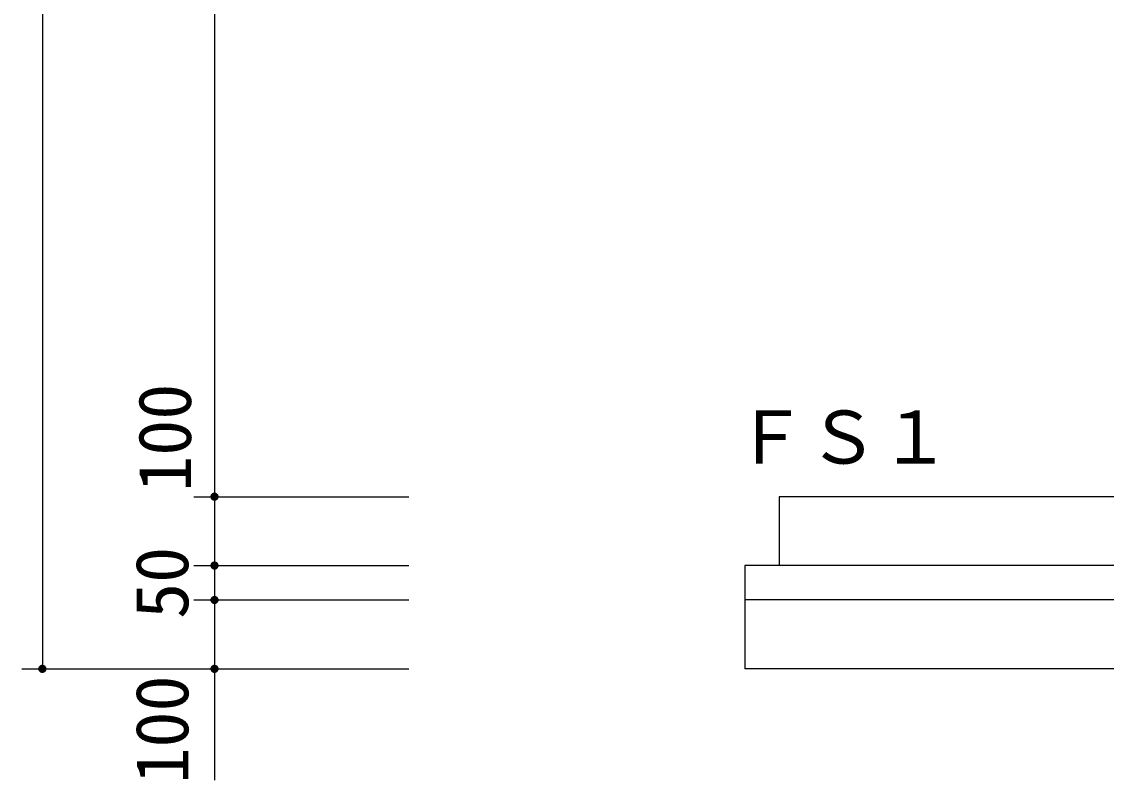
# Model space of a CAD drawing. Units: millimetres, scale not verified. Extents: x -8910 to 8910, y -6308 to 6308.
# Drawn here: x -126 to 1449, y -268 to 834 of the extents above; entities that cross this region are included whole.
import ezdxf
from ezdxf.enums import TextEntityAlignment as Align

# ---------------------------------------------------------------- set-up
doc = ezdxf.new("R2010")
doc.units = ezdxf.units.MM
doc.header["$LTSCALE"] = 30
for name, color, linetype, lineweight in [('0-4_機器', 2, 'Continuous', 25), ('0-5_製作', 5, 'Continuous', 25), ('0-6_08', 2, 'Continuous', 25)]:
    doc.layers.add(name, color=color, linetype=linetype, lineweight=lineweight)
doc.styles.add('ＭＳ ゴシック', font='')
doc.styles.get('ＭＳ ゴシック').set_extended_font_data('MS Gothic')

msp = doc.modelspace()

# ---------------------------------------------------------------- linework, layer by layer
at = {"layer": '0-4_機器'}
for p, q in [((1994.03, 143.84), (974.03, 143.84)), ((974.03, 143.84), (974.03, 43.84)), ((924.04, 43.84), (924.04, -106.16)), ((2044.03, 43.84), (924.04, 43.84)), ((2044.03, -106.16), (924.04, -106.16))]:
    msp.add_line(p, q, dxfattribs=at)
at = {"layer": '0-5_製作', "color": 2}
for p, q in [((-96.1, 2023.84), (-96.1, -106.16)), ((153.9, 1923.84), (153.9, 143.84)), ((123.9, 143.84), (436.28, 143.84)), ((153.9, 143.84), (153.9, 43.84)), ((123.9, 43.84), (436.28, 43.84)), ((153.9, 43.84), (153.9, -6.16)), ((123.9, -6.16), (436.28, -6.16)), ((153.9, -6.16), (153.9, -106.16)), ((-126.1, -106.16), (153.9, -106.16)), ((123.9, -106.16), (436.28, -106.16)), ((153.9, -106.16), (153.9, -268.07))]:
    msp.add_line(p, q, dxfattribs=at)
at = {"layer": '0-5_製作'}
for points in [[(147.9, 143.84), (149.27, 147.66), (153.9, 143.84)], [(147.9, 143.84), (148.83, 147.05), (149.27, 147.66)], [(147.9, 143.84), (148.47, 146.39), (148.83, 147.05)], [(147.9, 143.84), (148.19, 145.69), (148.47, 146.39)], [(147.9, 143.84), (148, 144.96), (148.19, 145.69)], [(147.9, 143.84), (147.91, 144.21), (148, 144.96)], [(153.9, 137.84), (147.9, 143.84), (153.9, 143.84)], [(153.52, 137.85), (147.9, 143.84), (153.9, 137.84)], [(152.77, 137.94), (147.9, 143.84), (153.52, 137.85)], [(152.77, 137.94), (147.94, 143.08), (147.9, 143.84)], [(152.04, 138.13), (147.94, 143.08), (152.77, 137.94)], [(152.04, 138.13), (148.08, 142.34), (147.94, 143.08)], [(151.34, 138.41), (148.08, 142.34), (152.04, 138.13)], [(151.34, 138.41), (148.32, 141.63), (148.08, 142.34)], [(153.9, 143.84), (149.27, 147.66), (149.79, 148.21)], [(153.9, 143.84), (149.79, 148.21), (150.37, 148.69)], [(153.9, 143.84), (150.37, 148.69), (151.01, 149.09)], [(153.9, 143.84), (151.01, 149.09), (151.69, 149.42)], [(153.9, 143.84), (151.69, 149.42), (152.4, 149.65)], [(153.9, 143.84), (152.4, 149.65), (153.14, 149.79)], [(153.9, 143.84), (153.14, 149.79), (153.9, 149.84)], [(153.9, 143.84), (153.9, 149.84), (154.27, 149.83)], [(153.9, 143.84), (154.27, 149.83), (159.9, 143.84)], [(159.88, 143.46), (153.9, 143.84), (159.9, 143.84)], [(159.79, 142.71), (153.9, 143.84), (159.88, 143.46)], [(159.6, 141.98), (153.9, 143.84), (159.79, 142.71)], [(159.32, 141.28), (153.9, 143.84), (159.6, 141.98)], [(158.96, 140.62), (153.9, 143.84), (159.32, 141.28)], [(158.52, 140.01), (153.9, 143.84), (158.96, 140.62)], [(158, 139.46), (153.9, 143.84), (158.52, 140.01)], [(157.42, 138.98), (153.9, 143.84), (158, 139.46)], [(157.42, 138.98), (153.9, 137.84), (153.9, 143.84)], [(159.9, 143.84), (154.27, 149.83), (155.02, 149.73)], [(159.85, 144.59), (155.02, 149.73), (155.75, 149.54)], [(159.9, 143.84), (155.02, 149.73), (159.85, 144.59)], [(159.71, 145.33), (155.75, 149.54), (156.45, 149.27)], [(159.85, 144.59), (155.75, 149.54), (159.71, 145.33)], [(159.47, 146.05), (156.45, 149.27), (157.11, 148.9)], [(159.71, 145.33), (156.45, 149.27), (159.47, 146.05)], [(159.15, 146.73), (157.11, 148.9), (157.72, 148.46)], [(159.47, 146.05), (157.11, 148.9), (159.15, 146.73)], [(158.75, 147.36), (157.72, 148.46), (158.27, 147.94)], [(159.15, 146.73), (157.72, 148.46), (158.75, 147.36)], [(150.68, 138.77), (148.32, 141.63), (151.34, 138.41)], [(150.68, 138.77), (148.64, 140.95), (148.32, 141.63)], [(150.07, 139.21), (148.64, 140.95), (150.68, 138.77)], [(150.07, 139.21), (149.04, 140.31), (148.64, 140.95)], [(149.52, 139.73), (149.04, 140.31), (150.07, 139.21)], [(156.79, 138.58), (153.9, 137.84), (157.42, 138.98)], [(156.1, 138.26), (153.9, 137.84), (156.79, 138.58)], [(155.39, 138.03), (153.9, 137.84), (156.1, 138.26)], [(154.65, 137.88), (153.9, 137.84), (155.39, 138.03)], [(147.9, 43.84), (151.69, 49.42), (153.9, 43.84)], [(147.9, 43.84), (151.01, 49.1), (151.69, 49.42)], [(147.9, 43.84), (150.37, 48.69), (151.01, 49.1)], [(147.9, 43.84), (149.79, 48.21), (150.37, 48.69)], [(147.9, 43.84), (149.27, 47.66), (149.79, 48.21)], [(147.9, 43.84), (148.83, 47.05), (149.27, 47.66)], [(153.9, 43.84), (151.69, 49.42), (152.4, 49.65)], [(153.9, 43.84), (152.4, 49.65), (153.14, 49.79)], [(153.9, 43.84), (153.14, 49.79), (153.9, 49.84)], [(153.9, 43.84), (153.9, 49.84), (154.27, 49.83)], [(153.9, 43.84), (154.27, 49.83), (155.02, 49.73)], [(153.9, 43.84), (155.02, 49.73), (155.75, 49.54)], [(153.9, 43.84), (155.75, 49.54), (156.45, 49.27)], [(153.9, 43.84), (156.45, 49.27), (157.11, 48.9)], [(153.9, 43.84), (157.11, 48.9), (157.72, 48.46)], [(153.9, 43.84), (157.72, 48.46), (158.27, 47.95)], [(153.9, 43.84), (158.27, 47.95), (158.75, 47.36)], [(153.9, 43.84), (158.75, 47.36), (159.9, 43.84)], [(159.9, 43.84), (158.75, 47.36), (159.15, 46.73)], [(147.9, 43.84), (148.47, 46.39), (148.83, 47.05)], [(147.9, 43.84), (148.19, 45.69), (148.47, 46.39)], [(147.9, 43.84), (148, 44.96), (148.19, 45.69)], [(147.9, 43.84), (147.91, 44.21), (148, 44.96)], [(153.9, 37.84), (147.9, 43.84), (153.9, 43.84)], [(153.52, 37.85), (147.9, 43.84), (153.9, 37.84)], [(152.77, 37.94), (147.9, 43.84), (153.52, 37.85)], [(152.04, 38.13), (147.9, 43.84), (152.77, 37.94)], [(151.34, 38.41), (147.9, 43.84), (152.04, 38.13)], [(150.68, 38.77), (147.9, 43.84), (151.34, 38.41)], [(150.07, 39.21), (147.9, 43.84), (150.68, 38.77)], [(149.52, 39.73), (147.9, 43.84), (150.07, 39.21)], [(149.04, 40.31), (147.9, 43.84), (149.52, 39.73)], [(148.64, 40.95), (147.9, 43.84), (149.04, 40.31)], [(148.64, 40.95), (147.94, 43.09), (147.9, 43.84)], [(148.32, 41.63), (147.94, 43.09), (148.64, 40.95)], [(148.32, 41.63), (148.08, 42.35), (147.94, 43.09)], [(159.88, 43.46), (153.9, 43.84), (159.9, 43.84)], [(159.79, 42.71), (153.9, 43.84), (159.88, 43.46)], [(159.6, 41.98), (153.9, 43.84), (159.79, 42.71)], [(159.32, 41.28), (153.9, 43.84), (159.6, 41.98)], [(158.96, 40.62), (153.9, 43.84), (159.32, 41.28)], [(158.52, 40.01), (153.9, 43.84), (158.96, 40.62)], [(158, 39.46), (153.9, 43.84), (158.52, 40.01)], [(157.42, 38.98), (153.9, 43.84), (158, 39.46)], [(156.79, 38.58), (153.9, 43.84), (157.42, 38.98)], [(156.1, 38.26), (153.9, 43.84), (156.79, 38.58)], [(155.39, 38.03), (153.9, 43.84), (156.1, 38.26)], [(155.39, 38.03), (153.9, 37.84), (153.9, 43.84)], [(154.65, 37.89), (153.9, 37.84), (155.39, 38.03)], [(159.85, 44.59), (159.15, 46.73), (159.47, 46.05)], [(159.9, 43.84), (159.15, 46.73), (159.85, 44.59)], [(159.85, 44.59), (159.47, 46.05), (159.71, 45.33)], [(147.9, -6.16), (153.9, -0.16), (153.9, -6.16)], [(147.9, -6.16), (153.14, -0.21), (153.9, -0.16)], [(147.9, -6.16), (152.4, -0.35), (153.14, -0.21)], [(147.9, -6.16), (151.69, -0.58), (152.4, -0.35)], [(147.9, -6.16), (151.01, -0.9), (151.69, -0.58)], [(147.9, -6.16), (150.37, -1.31), (151.01, -0.9)], [(147.9, -6.16), (149.79, -1.79), (150.37, -1.31)], [(147.9, -6.16), (149.27, -2.34), (149.79, -1.79)], [(147.9, -6.16), (148.83, -2.95), (149.27, -2.34)], [(147.9, -6.16), (148.47, -3.61), (148.83, -2.95)], [(147.9, -6.16), (148.19, -4.31), (148.47, -3.61)], [(147.9, -6.16), (148, -5.04), (148.19, -4.31)], [(147.9, -6.16), (147.91, -5.79), (148, -5.04)], [(153.52, -12.15), (147.9, -6.16), (153.9, -6.16)], [(152.77, -12.06), (147.9, -6.16), (153.52, -12.15)], [(152.04, -11.87), (147.9, -6.16), (152.77, -12.06)], [(151.34, -11.59), (147.9, -6.16), (152.04, -11.87)], [(150.68, -11.23), (147.9, -6.16), (151.34, -11.59)], [(150.07, -10.79), (147.9, -6.16), (150.68, -11.23)], [(149.52, -10.27), (147.9, -6.16), (150.07, -10.79)], [(149.04, -9.69), (147.9, -6.16), (149.52, -10.27)], [(148.64, -9.05), (147.9, -6.16), (149.04, -9.69)], [(148.32, -8.37), (147.9, -6.16), (148.64, -9.05)], [(148.08, -7.65), (147.9, -6.16), (148.32, -8.37)], [(147.94, -6.91), (147.9, -6.16), (148.08, -7.65)], [(153.52, -12.15), (153.9, -6.16), (153.9, -12.16)], [(153.9, -6.16), (153.9, -0.16), (154.27, -0.17)], [(153.9, -6.16), (154.27, -0.17), (155.02, -0.27)], [(153.9, -6.16), (155.02, -0.27), (155.75, -0.46)], [(153.9, -6.16), (155.75, -0.46), (156.45, -0.73)], [(153.9, -6.16), (156.45, -0.73), (157.11, -1.1)], [(153.9, -6.16), (157.11, -1.1), (157.72, -1.54)], [(153.9, -6.16), (157.72, -1.54), (158.27, -2.06)], [(153.9, -6.16), (158.27, -2.06), (158.75, -2.64)], [(153.9, -6.16), (158.75, -2.64), (159.15, -3.27)], [(153.9, -6.16), (159.15, -3.27), (159.47, -3.95)], [(153.9, -6.16), (159.47, -3.95), (159.71, -4.67)], [(153.9, -6.16), (159.71, -4.67), (159.85, -5.41)], [(153.9, -6.16), (159.85, -5.41), (159.9, -6.16)], [(159.79, -7.29), (153.9, -6.16), (159.9, -6.16)], [(159.6, -8.02), (153.9, -6.16), (159.79, -7.29)], [(159.32, -8.72), (153.9, -6.16), (159.6, -8.02)], [(158.96, -9.38), (153.9, -6.16), (159.32, -8.72)], [(158.52, -9.99), (153.9, -6.16), (158.96, -9.38)], [(158, -10.54), (153.9, -6.16), (158.52, -9.99)], [(157.42, -11.02), (153.9, -6.16), (158, -10.54)], [(156.79, -11.42), (153.9, -6.16), (157.42, -11.02)], [(156.1, -11.74), (153.9, -6.16), (156.79, -11.42)], [(155.39, -11.97), (153.9, -6.16), (156.1, -11.74)], [(154.65, -12.12), (153.9, -6.16), (155.39, -11.97)], [(153.9, -12.16), (153.9, -6.16), (154.65, -12.12)], [(159.79, -7.29), (159.9, -6.16), (159.88, -6.54)], [(-102.09, -105.79), (-96.1, -106.16), (-102.1, -106.16)], [(-102.1, -106.16), (-96.1, -112.16), (-102.06, -106.92)], [(-102.1, -106.16), (-96.1, -106.16), (-96.1, -112.16)], [(-102, -105.04), (-96.1, -106.16), (-102.09, -105.79)], [(-102.06, -106.92), (-96.48, -112.15), (-101.92, -107.66)], [(-102.06, -106.92), (-96.1, -112.16), (-96.48, -112.15)], [(-101.81, -104.31), (-96.1, -106.16), (-102, -105.04)], [(-101.92, -107.66), (-97.23, -112.06), (-101.68, -108.37)], [(-101.92, -107.66), (-96.48, -112.15), (-97.23, -112.06)], [(-101.53, -103.61), (-96.1, -106.16), (-101.81, -104.31)], [(-101.68, -108.37), (-97.96, -111.87), (-101.36, -109.05)], [(-101.68, -108.37), (-97.23, -112.06), (-97.96, -111.87)], [(-101.17, -102.95), (-96.1, -106.16), (-101.53, -103.61)], [(-101.36, -109.05), (-98.66, -111.59), (-100.96, -109.69)], [(-101.36, -109.05), (-97.96, -111.87), (-98.66, -111.59)], [(-100.73, -102.34), (-96.1, -106.16), (-101.17, -102.95)], [(-100.96, -109.69), (-99.32, -111.23), (-100.48, -110.27)], [(-100.96, -109.69), (-98.66, -111.59), (-99.32, -111.23)], [(-100.21, -101.79), (-96.1, -106.16), (-100.73, -102.34)], [(-100.21, -101.79), (-96.1, -100.16), (-96.1, -106.16)], [(-99.63, -101.31), (-96.1, -100.16), (-100.21, -101.79)], [(-98.99, -100.91), (-96.1, -100.16), (-99.63, -101.31)], [(-98.31, -100.59), (-96.1, -100.16), (-98.99, -100.91)], [(-97.6, -100.35), (-96.1, -100.16), (-98.31, -100.59)], [(-96.86, -100.21), (-96.1, -100.16), (-97.6, -100.35)], [(-96.1, -100.16), (-90.1, -106.16), (-96.1, -106.16)], [(-96.1, -100.16), (-90.15, -105.41), (-90.1, -106.16)], [(-95.73, -100.18), (-90.15, -105.41), (-96.1, -100.16)], [(-96.1, -106.16), (-95.35, -112.12), (-96.1, -112.16)], [(-96.1, -106.16), (-94.61, -111.98), (-95.35, -112.12)], [(-96.1, -106.16), (-93.9, -111.74), (-94.61, -111.98)], [(-96.1, -106.16), (-93.21, -111.42), (-93.9, -111.74)], [(-96.1, -106.16), (-92.58, -111.02), (-93.21, -111.42)], [(-96.1, -106.16), (-92, -110.54), (-92.58, -111.02)], [(-96.1, -106.16), (-91.48, -109.99), (-92, -110.54)], [(-90.1, -106.16), (-91.48, -109.99), (-96.1, -106.16)], [(-95.73, -100.18), (-90.29, -104.67), (-90.15, -105.41)], [(-94.98, -100.27), (-90.29, -104.67), (-95.73, -100.18)], [(-94.98, -100.27), (-90.53, -103.96), (-90.29, -104.67)], [(-94.25, -100.46), (-90.53, -103.96), (-94.98, -100.27)], [(-94.25, -100.46), (-90.85, -103.27), (-90.53, -103.96)], [(-93.55, -100.74), (-90.85, -103.27), (-94.25, -100.46)], [(-93.55, -100.74), (-91.25, -102.64), (-90.85, -103.27)], [(-92.89, -101.1), (-91.25, -102.64), (-93.55, -100.74)], [(-92.89, -101.1), (-91.73, -102.06), (-91.25, -102.64)], [(-92.28, -101.54), (-91.73, -102.06), (-92.89, -101.1)], [(-90.1, -106.16), (-91.04, -109.38), (-91.48, -109.99)], [(-90.1, -106.16), (-90.68, -108.72), (-91.04, -109.38)], [(-90.1, -106.16), (-90.4, -108.02), (-90.68, -108.72)], [(-90.1, -106.16), (-90.21, -107.29), (-90.4, -108.02)], [(-90.1, -106.16), (-90.12, -106.54), (-90.21, -107.29)], [(147.9, -106.16), (153.9, -100.16), (153.9, -106.16)], [(147.9, -106.16), (153.14, -100.21), (153.9, -100.16)], [(147.9, -106.16), (152.4, -100.35), (153.14, -100.21)], [(147.9, -106.16), (151.69, -100.59), (152.4, -100.35)], [(147.91, -105.79), (151.69, -100.59), (147.9, -106.16)], [(150.07, -110.79), (147.9, -106.16), (153.9, -106.16)], [(149.52, -110.27), (147.9, -106.16), (150.07, -110.79)], [(149.04, -109.69), (147.9, -106.16), (149.52, -110.27)], [(148.64, -109.05), (147.9, -106.16), (149.04, -109.69)], [(148.32, -108.37), (147.9, -106.16), (148.64, -109.05)], [(148.08, -107.66), (147.9, -106.16), (148.32, -108.37)], [(147.94, -106.92), (147.9, -106.16), (148.08, -107.66)], [(147.91, -105.79), (151.01, -100.91), (151.69, -100.59)], [(148, -105.04), (151.01, -100.91), (147.91, -105.79)], [(148, -105.04), (150.37, -101.31), (151.01, -100.91)], [(148.19, -104.31), (150.37, -101.31), (148, -105.04)], [(148.19, -104.31), (149.79, -101.79), (150.37, -101.31)], [(148.47, -103.61), (149.79, -101.79), (148.19, -104.31)], [(148.47, -103.61), (149.27, -102.34), (149.79, -101.79)], [(148.83, -102.95), (149.27, -102.34), (148.47, -103.61)], [(150.07, -110.79), (153.9, -106.16), (150.68, -111.23)], [(150.68, -111.23), (153.9, -106.16), (151.34, -111.59)], [(151.34, -111.59), (153.9, -106.16), (152.04, -111.87)], [(152.04, -111.87), (153.9, -106.16), (152.77, -112.06)], [(152.77, -112.06), (153.9, -106.16), (153.52, -112.15)], [(153.52, -112.15), (153.9, -106.16), (153.9, -112.16)], [(153.9, -100.16), (157.11, -101.1), (153.9, -106.16)], [(153.9, -100.16), (156.45, -100.74), (157.11, -101.1)], [(153.9, -100.16), (155.75, -100.46), (156.45, -100.74)], [(153.9, -100.16), (155.02, -100.27), (155.75, -100.46)], [(153.9, -100.16), (154.27, -100.18), (155.02, -100.27)], [(153.9, -106.16), (157.11, -101.1), (157.72, -101.54)], [(153.9, -106.16), (157.72, -101.54), (158.27, -102.06)], [(153.9, -106.16), (158.27, -102.06), (158.75, -102.64)], [(153.9, -106.16), (158.75, -102.64), (159.15, -103.27)], [(153.9, -106.16), (159.15, -103.27), (159.47, -103.96)], [(153.9, -106.16), (159.47, -103.96), (159.71, -104.67)], [(153.9, -106.16), (159.71, -104.67), (159.85, -105.41)], [(153.9, -106.16), (159.85, -105.41), (159.9, -106.16)], [(155.39, -111.98), (153.9, -106.16), (159.9, -106.16)], [(154.65, -112.12), (153.9, -106.16), (155.39, -111.98)], [(153.9, -112.16), (153.9, -106.16), (154.65, -112.12)], [(155.39, -111.98), (159.9, -106.16), (156.1, -111.74)], [(156.1, -111.74), (159.9, -106.16), (159.88, -106.54)], [(156.1, -111.74), (159.88, -106.54), (156.79, -111.42)], [(156.79, -111.42), (159.88, -106.54), (159.79, -107.29)], [(156.79, -111.42), (159.79, -107.29), (157.42, -111.02)], [(157.42, -111.02), (159.79, -107.29), (159.6, -108.02)], [(157.42, -111.02), (159.6, -108.02), (158, -110.54)], [(158, -110.54), (159.6, -108.02), (159.32, -108.72)], [(158, -110.54), (159.32, -108.72), (158.52, -109.99)], [(158.52, -109.99), (159.32, -108.72), (158.96, -109.38)], [(-100.48, -110.27), (-99.32, -111.23), (-99.93, -110.79)]]:
    msp.add_solid(points, dxfattribs=at)
at = {"layer": '0-6_08'}
msp.add_line((2044.03, -6.16), (924.04, -6.16), dxfattribs=at)

# ---------------------------------------------------------------- texts
at = {"layer": '0-5_製作', "color": 4, "style": 'ＭＳ ゴシック'}
for s, p in [('100', (142.87, 150.93)), ('50', (138.9, -33.66)), ('100', (138.98, -272.88))]:
    msp.add_text(s, height=76.98, rotation=90, dxfattribs=at).set_placement(p, align=Align.BOTTOM_LEFT)
msp.add_text('ＦＳ１', height=76.98, dxfattribs=at).set_placement((909.03, 168.84), align=Align.BOTTOM_LEFT)

doc.saveas('drawing.dxf')
